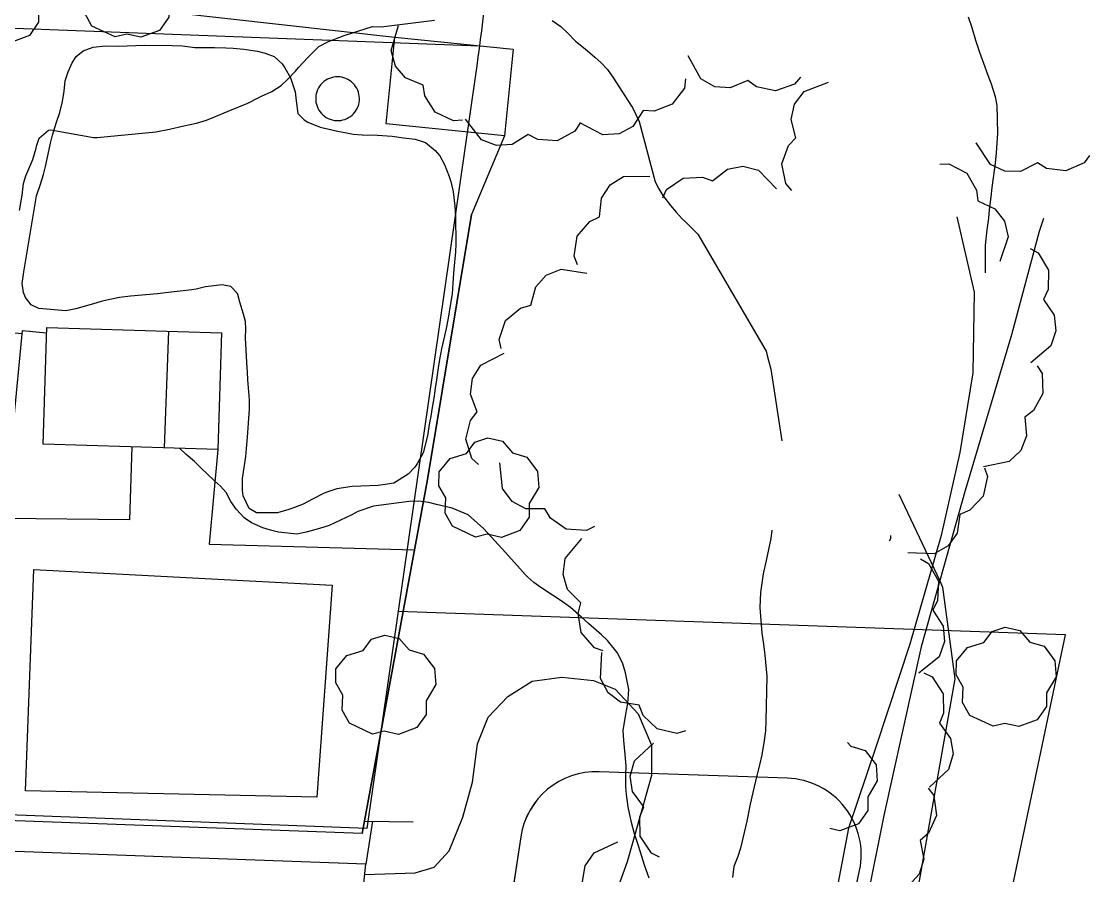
# Model space of a CAD drawing. Extents: x 483350 to 484165, y 4631134 to 4631561.
# Drawn here: x 484123.21 to 484165.09, y 4631380.03 to 4631413.52 of the extents above; entities that cross this region are included whole.
import ezdxf

# ---------------------------------------------------------------- set-up
doc = ezdxf.new("R2010")
doc.units = 0
doc.header["$MEASUREMENT"] = 0
for name, color, linetype, plot in [('1000_corbes', 35, 'Continuous', False), ('1000_corbes mestres', 37, 'Continuous', False), ('_arees', 31, 'Continuous', False)]:
    doc.layers.add(name, color=color, linetype=linetype, plot=plot)
doc.layers.add('_POUM POLIGON', color=5, linetype='Continuous', lineweight=30)
for name, color, linetype in [('camins', 252, 'Continuous'), ('corbes_ nivell', 35, 'Continuous'), ('edificació', 252, 'Continuous'), ('hidrografia', 165, 'Continuous'), ('illes', 252, 'Continuous'), ('parcel.les', 252, 'Continuous'), ('voreres', 252, 'Continuous')]:
    doc.layers.add(name, color=color, linetype=linetype)
doc.layers.add('vegetació_ boscos', color=7, linetype='Continuous', true_color=0x8bb078)
doc.layers.add('vegetació_arbres', color=7, linetype='Continuous', true_color=0x8bb078)

msp = doc.modelspace()

# ---------------------------------------------------------------- linework, layer by layer
at = {"layer": '1000_corbes', "flags": 128}
for points in [[(484161.014, 4631403.663), (484161.006, 4631404.096), (484161.011, 4631404.748), (484161.076, 4631405.346), (484161.137, 4631405.808), (484161.174, 4631406.13), (484161.235, 4631406.646), (484161.278, 4631407.011), (484161.329, 4631407.385), (484161.409, 4631407.964), (484161.445, 4631408.362), (484161.492, 4631409.144), (484161.472, 4631410.222), (484161.409, 4631410.558), (484161.241, 4631411.065), (484161.119, 4631411.395), (484160.947, 4631411.874), (484160.785, 4631412.304), (484160.639, 4631412.775), (484160.488, 4631413.266), (484160.345, 4631413.68)], [(484161.014, 4631403.663), (484161.006, 4631404.096), (484161.011, 4631404.748), (484161.076, 4631405.346), (484161.137, 4631405.808), (484161.174, 4631406.13), (484161.235, 4631406.646), (484161.278, 4631407.011), (484161.329, 4631407.385), (484161.409, 4631407.964), (484161.445, 4631408.362), (484161.492, 4631409.144), (484161.472, 4631410.222), (484161.409, 4631410.558), (484161.241, 4631411.065), (484161.119, 4631411.395), (484160.947, 4631411.874), (484160.785, 4631412.304), (484160.639, 4631412.775), (484160.488, 4631413.266), (484160.345, 4631413.68)], [(484132.977, 4631393.575), (484132.675, 4631393.669), (484132.235, 4631393.856), (484131.949, 4631394.059), (484131.644, 4631394.377), (484131.423, 4631394.694), (484131.24, 4631395.053), (484131.02, 4631395.299), (484130.783, 4631395.513), (484130.497, 4631395.776), (484130.258, 4631396.007), (484129.99, 4631396.259), (484129.675, 4631396.543), (484129.412, 4631396.786)], [(484132.977, 4631393.575), (484132.675, 4631393.669), (484132.235, 4631393.856), (484131.949, 4631394.059), (484131.644, 4631394.377), (484131.423, 4631394.694), (484131.24, 4631395.053), (484131.02, 4631395.299), (484130.783, 4631395.513), (484130.497, 4631395.776), (484130.258, 4631396.007), (484129.99, 4631396.259), (484129.675, 4631396.543), (484129.412, 4631396.786)], [(484147.826, 4631379.925), (484147.64, 4631380.437), (484147.486, 4631380.952), (484147.392, 4631381.236), (484147.25, 4631381.665), (484147.136, 4631382.112), (484147.002, 4631382.728), (484146.934, 4631383.215), (484146.912, 4631383.525), (484146.913, 4631383.993), (484146.916, 4631384.319), (484146.889, 4631384.779), (484146.826, 4631385.331), (484146.806, 4631385.715), (484146.905, 4631386.363), (484146.988, 4631386.778), (484147.021, 4631387.329), (484146.899, 4631387.983), (484146.793, 4631388.331), (484146.745, 4631388.445), (484146.566, 4631388.772), (484146.187, 4631389.248), (484145.952, 4631389.465), (484145.444, 4631389.917), (484145.177, 4631390.158), (484144.737, 4631390.543), (484144.331, 4631390.833), (484144.032, 4631391.027), (484143.575, 4631391.321), (484143.304, 4631391.522), (484143.072, 4631391.73), (484142.964, 4631391.838), (484142.664, 4631392.173), (484142.054, 4631392.835), (484141.756, 4631393.163), (484141.654, 4631393.282), (484141.323, 4631393.644), (484140.723, 4631394.179), (484140.098, 4631394.441), (484139.49, 4631394.579), (484139.189, 4631394.651), (484138.798, 4631394.707), (484138.413, 4631394.698), (484137.009, 4631394.52), (484136.406, 4631394.304), (484136.166, 4631394.175), (484135.276, 4631393.755), (484134.891, 4631393.644), (484134.375, 4631393.489), (484134.014, 4631393.411), (484133.293, 4631393.489), (484132.977, 4631393.575)], [(484147.826, 4631379.925), (484147.64, 4631380.437), (484147.486, 4631380.952), (484147.392, 4631381.236), (484147.25, 4631381.665), (484147.136, 4631382.112), (484147.002, 4631382.728), (484146.934, 4631383.215), (484146.912, 4631383.525), (484146.913, 4631383.993), (484146.916, 4631384.319), (484146.889, 4631384.779), (484146.826, 4631385.331), (484146.806, 4631385.715), (484146.905, 4631386.363), (484146.988, 4631386.778), (484147.021, 4631387.329), (484146.899, 4631387.983), (484146.793, 4631388.331), (484146.745, 4631388.445), (484146.566, 4631388.772), (484146.187, 4631389.248), (484145.952, 4631389.465), (484145.444, 4631389.917), (484145.177, 4631390.158), (484144.737, 4631390.543), (484144.331, 4631390.833), (484144.032, 4631391.027), (484143.575, 4631391.321), (484143.304, 4631391.522), (484143.072, 4631391.73), (484142.964, 4631391.838), (484142.664, 4631392.173), (484142.054, 4631392.835), (484141.756, 4631393.163), (484141.654, 4631393.282), (484141.323, 4631393.644), (484140.723, 4631394.179), (484140.098, 4631394.441), (484139.49, 4631394.579), (484139.189, 4631394.651), (484138.798, 4631394.707), (484138.413, 4631394.698), (484137.009, 4631394.52), (484136.406, 4631394.304), (484136.166, 4631394.175), (484135.276, 4631393.755), (484134.891, 4631393.644), (484134.375, 4631393.489), (484134.014, 4631393.411), (484133.293, 4631393.489), (484132.977, 4631393.575)]]:
    msp.add_lwpolyline(points, dxfattribs=at)
at = {"layer": '1000_corbes', "extrusion": (0, 0, -1)}
msp.add_lwpolyline([(-484159.883, 4631405.86), (-484160.568, 4631402.905), (-484160.515, 4631399.741), (-484160.006, 4631396.612), (-484159.278, 4631393.358), (-484158.047, 4631389.102), (-484156.724, 4631385.1), (-484155.641, 4631381.89), (-484154.714, 4631377.009), (-484154.186, 4631373.122), (-484153.737, 4631369.4), (-484152.558, 4631364.636), (-484151.198, 4631361.171), (-484150.294, 4631359.524)], dxfattribs=at)
at = {"layer": '1000_corbes mestres', "flags": 128}
for points in [[(484123.128, 4631406.105), (484123.232, 4631406.711), (484123.296, 4631407.165), (484123.377, 4631407.469), (484123.655, 4631408.107), (484123.782, 4631408.553), (484123.8, 4631408.633), (484123.903, 4631408.938), (484124.277, 4631409.258), (484124.364, 4631409.271), (484125.013, 4631409.155), (484126.034, 4631408.974), (484126.173, 4631408.972), (484128.484, 4631409.184), (484129.016, 4631409.297), (484129.576, 4631409.428), (484130.075, 4631409.528), (484130.468, 4631409.654), (484130.751, 4631409.77), (484131.322, 4631410.004), (484132.093, 4631410.311), (484132.515, 4631410.534), (484132.62, 4631410.585), (484133.026, 4631410.773), (484133.388, 4631411.007), (484133.665, 4631411.274), (484133.956, 4631411.573), (484134.079, 4631411.709), (484134.435, 4631412.105), (484134.877, 4631412.53), (484135.252, 4631412.731), (484135.868, 4631412.973), (484136.977, 4631413.325), (484137.312, 4631413.309), (484139.403, 4631413.563)], [(484123.128, 4631406.105), (484123.232, 4631406.711), (484123.296, 4631407.165), (484123.377, 4631407.469), (484123.655, 4631408.107), (484123.782, 4631408.553), (484123.8, 4631408.633), (484123.903, 4631408.938), (484124.277, 4631409.258), (484124.364, 4631409.271), (484125.013, 4631409.155), (484126.034, 4631408.974), (484126.173, 4631408.972), (484128.484, 4631409.184), (484129.016, 4631409.297), (484129.576, 4631409.428), (484130.075, 4631409.528), (484130.468, 4631409.654), (484130.751, 4631409.77), (484131.322, 4631410.004), (484132.093, 4631410.311), (484132.515, 4631410.534), (484132.62, 4631410.585), (484133.026, 4631410.773), (484133.388, 4631411.007), (484133.665, 4631411.274), (484133.956, 4631411.573), (484134.079, 4631411.709), (484134.435, 4631412.105), (484134.877, 4631412.53), (484135.252, 4631412.731), (484135.868, 4631412.973), (484136.977, 4631413.325), (484137.312, 4631413.309), (484139.403, 4631413.563)], [(484144.019, 4631413.561), (484144.358, 4631413.316), (484144.629, 4631413.055), (484144.937, 4631412.751), (484145.313, 4631412.451), (484145.692, 4631412.12), (484145.939, 4631411.892), (484146.188, 4631411.63), (484146.419, 4631411.288), (484147.103, 4631410.231), (484147.167, 4631410.146), (484147.43, 4631409.602), (484148.056, 4631407.236), (484148.201, 4631406.955), (484148.362, 4631406.691), (484148.66, 4631406.305), (484148.88, 4631406.041), (484149.117, 4631405.785), (484149.243, 4631405.661), (484149.727, 4631405.182), (484152.406, 4631400.59)], [(484144.019, 4631413.561), (484144.358, 4631413.316), (484144.629, 4631413.055), (484144.937, 4631412.751), (484145.313, 4631412.451), (484145.692, 4631412.12), (484145.939, 4631411.892), (484146.188, 4631411.63), (484146.419, 4631411.288), (484147.103, 4631410.231), (484147.167, 4631410.146), (484147.43, 4631409.602), (484148.056, 4631407.236), (484148.201, 4631406.955), (484148.362, 4631406.691), (484148.66, 4631406.305), (484148.88, 4631406.041), (484149.117, 4631405.785), (484149.243, 4631405.661), (484149.727, 4631405.182), (484152.406, 4631400.59)], [(484152.406, 4631400.59), (484152.449, 4631400.422), (484152.593, 4631399.883), (484153.024, 4631397.077)], [(484152.406, 4631400.59), (484152.449, 4631400.422), (484152.593, 4631399.883), (484153.024, 4631397.077)], [(484152.633, 4631393.573), (484152.595, 4631393.244), (484152.414, 4631392.385), (484152.297, 4631391.861), (484152.24, 4631391.498), (484152.194, 4631391.125), (484152.165, 4631390.542), (484152.244, 4631389.53), (484152.303, 4631389.105), (484152.359, 4631388.678), (484152.437, 4631387.843), (484152.404, 4631386.097), (484152.382, 4631385.708), (484152.339, 4631385.332), (484152.241, 4631384.763), (484152.151, 4631384.37), (484151.995, 4631383.73), (484151.885, 4631383.286), (484151.787, 4631382.83), (484151.656, 4631382.158), (484151.554, 4631381.716), (484151.402, 4631381.099), (484151.295, 4631380.776), (484151.145, 4631380.383), (484151.094, 4631379.961)], [(484152.633, 4631393.573), (484152.595, 4631393.244), (484152.414, 4631392.385), (484152.297, 4631391.861), (484152.24, 4631391.498), (484152.194, 4631391.125), (484152.165, 4631390.542), (484152.244, 4631389.53), (484152.303, 4631389.105), (484152.359, 4631388.678), (484152.437, 4631387.843), (484152.404, 4631386.097), (484152.382, 4631385.708), (484152.339, 4631385.332), (484152.241, 4631384.763), (484152.151, 4631384.37), (484151.995, 4631383.73), (484151.885, 4631383.286), (484151.787, 4631382.83), (484151.656, 4631382.158), (484151.554, 4631381.716), (484151.402, 4631381.099), (484151.295, 4631380.776), (484151.145, 4631380.383), (484151.094, 4631379.961)]]:
    msp.add_lwpolyline(points, dxfattribs=at)
at = {"layer": '_arees'}
msp.add_lwpolyline([(484156.076, 4631380.23, 0.465801), (484153.244, 4631383.847), (484145.864, 4631384.103, 0.380727), (484142.793, 4631381.554), (484138.886, 4631355.757, 0.458959), (484141.852, 4631352.307, 0.02266), (484142.124, 4631352.32), (484148.149, 4631352.867, 0.329351), (484150.813, 4631355.237)], format="xyb", close=True, dxfattribs=at)
at = {"layer": '_POUM POLIGON'}
for p, q in [((484153.244, 4631383.847), (484145.864, 4631384.103)), ((484142.793, 4631381.554), (484138.886, 4631355.757)), ((484150.813, 4631355.237), (484156.076, 4631380.23))]:
    msp.add_line(p, q, dxfattribs=at)
at = {"layer": '_POUM POLIGON', "flags": 128}
msp.add_lwpolyline([(484143.244, 4631439.068), (484141.617, 4631416.962, -0.017402), (484141.015, 4631411.428), (484136.758, 4631381.879), (484014.754, 4631386.53, -0.449743), (484010.45, 4631390.287), (484015.665, 4631417.351)], format="xyb", dxfattribs=at)
for points in [[(484015.665, 4631417.351), (484141.171, 4631412.567)], [(484158.002, 4631360.258), (484164.153, 4631389.472), (484137.982, 4631390.379)]]:
    msp.add_lwpolyline(points, dxfattribs=at)
at = {"layer": '_POUM POLIGON'}
for centre, start, end in [((484145.76, 4631381.104), 88.0144, 171.3872), ((484153.14, 4631380.848), 348.1098, 88.0144)]:
    msp.add_arc(centre, 3, start, end, dxfattribs=at)
at = {"layer": 'camins', "flags": 128}
for points in [[(484123.796, 4631406.681), (484123.956, 4631407.14), (484124.081, 4631407.523), (484124.158, 4631407.825), (484124.26, 4631408.32), (484124.351, 4631408.744), (484124.425, 4631409.065), (484124.582, 4631409.575), (484124.71, 4631409.944), (484124.818, 4631410.374), (484124.881, 4631410.791), (484124.925, 4631411.187), (484125.043, 4631411.544), (484125.2, 4631411.898), (484125.354, 4631412.141), (484125.631, 4631412.36), (484126.026, 4631412.505), (484126.502, 4631412.556), (484127.021, 4631412.552), (484128.041, 4631412.591), (484129.115, 4631412.576), (484129.527, 4631412.556), (484130.006, 4631412.501), (484130.779, 4631412.499), (484131.219, 4631412.486), (484131.514, 4631412.467), (484131.93, 4631412.427), (484132.461, 4631412.347), (484132.762, 4631412.275), (484133.123, 4631412.138), (484133.438, 4631411.854), (484133.543, 4631411.701), (484133.764, 4631411.308), (484133.938, 4631410.759), (484133.984, 4631410.404), (484134.05, 4631409.904), (484134.29, 4631409.661), (484134.445, 4631409.565), (484134.919, 4631409.374), (484135.332, 4631409.283), (484135.421, 4631409.262), (484136.217, 4631409.094), (484136.566, 4631409.075), (484137.17, 4631409.065), (484137.751, 4631409.016), (484138.187, 4631408.951), (484138.646, 4631408.898), (484139.058, 4631408.77), (484139.439, 4631408.464), (484139.618, 4631408.244), (484139.794, 4631407.913), (484139.983, 4631407.442), (484140.047, 4631407.244), (484140.144, 4631406.844), (484140.208, 4631406.27), (484140.232, 4631405.866), (484140.24, 4631404.799), (484140.226, 4631404.483), (484140.19, 4631404.085), (484140.15, 4631403.647), (484140.129, 4631403.252), (484140.096, 4631402.84), (484140.024, 4631402.383), (484139.937, 4631401.88), (484139.862, 4631401.485), (484139.798, 4631401.187), (484139.68, 4631400.679), (484139.605, 4631400.268), (484139.549, 4631399.942), (484139.468, 4631399.374), (484139.437, 4631399.148), (484139.389, 4631398.82), (484139.319, 4631398.383), (484139.263, 4631398.046), (484139.201, 4631397.714), (484139.128, 4631397.274), (484138.959, 4631396.608), (484138.745, 4631396.198), (484138.634, 4631396.045), (484138.374, 4631395.768), (484137.806, 4631395.412), (484137.382, 4631395.347), (484137.194, 4631395.318), (484136.184, 4631395.285), (484135.58, 4631395.199), (484135.141, 4631395.046), (484135.057, 4631395.013), (484134.621, 4631394.792), (484134.253, 4631394.586), (484133.922, 4631394.458), (484133.7, 4631394.378), (484133.253, 4631394.253), (484132.429, 4631394.252), (484132.134, 4631394.421), (484131.91, 4631394.913), (484131.882, 4631395.122), (484131.88, 4631395.597), (484132.004, 4631396.465), (484132.036, 4631396.775), (484132.075, 4631397.225), (484132.117, 4631397.774)], [(484123.796, 4631406.681), (484123.956, 4631407.14), (484124.081, 4631407.523), (484124.158, 4631407.825), (484124.26, 4631408.32), (484124.351, 4631408.744), (484124.425, 4631409.065), (484124.582, 4631409.575), (484124.71, 4631409.944), (484124.818, 4631410.374), (484124.881, 4631410.791), (484124.925, 4631411.187), (484125.043, 4631411.544), (484125.2, 4631411.898), (484125.354, 4631412.141), (484125.631, 4631412.36), (484126.026, 4631412.505), (484126.502, 4631412.556), (484127.021, 4631412.552), (484128.041, 4631412.591), (484129.115, 4631412.576), (484129.527, 4631412.556), (484130.006, 4631412.501), (484130.779, 4631412.499), (484131.219, 4631412.486), (484131.514, 4631412.467), (484131.93, 4631412.427), (484132.461, 4631412.347), (484132.762, 4631412.275), (484133.123, 4631412.138), (484133.438, 4631411.854), (484133.543, 4631411.701), (484133.764, 4631411.308), (484133.938, 4631410.759), (484133.984, 4631410.404), (484134.05, 4631409.904), (484134.29, 4631409.661), (484134.445, 4631409.565), (484134.919, 4631409.374), (484135.332, 4631409.283), (484135.421, 4631409.262), (484136.217, 4631409.094), (484136.566, 4631409.075), (484137.17, 4631409.065), (484137.751, 4631409.016), (484138.187, 4631408.951), (484138.646, 4631408.898), (484139.058, 4631408.77), (484139.439, 4631408.464), (484139.618, 4631408.244), (484139.794, 4631407.913), (484139.983, 4631407.442), (484140.047, 4631407.244), (484140.144, 4631406.844), (484140.208, 4631406.27), (484140.232, 4631405.866), (484140.24, 4631404.799), (484140.226, 4631404.483), (484140.19, 4631404.085), (484140.15, 4631403.647), (484140.129, 4631403.252), (484140.096, 4631402.84), (484140.024, 4631402.383), (484139.937, 4631401.88), (484139.862, 4631401.485), (484139.798, 4631401.187), (484139.68, 4631400.679), (484139.605, 4631400.268), (484139.549, 4631399.942), (484139.468, 4631399.374), (484139.437, 4631399.148), (484139.389, 4631398.82), (484139.319, 4631398.383), (484139.263, 4631398.046), (484139.201, 4631397.714), (484139.128, 4631397.274), (484138.959, 4631396.608), (484138.745, 4631396.198), (484138.634, 4631396.045), (484138.374, 4631395.768), (484137.806, 4631395.412), (484137.382, 4631395.347), (484137.194, 4631395.318), (484136.184, 4631395.285), (484135.58, 4631395.199), (484135.141, 4631395.046), (484135.057, 4631395.013), (484134.621, 4631394.792), (484134.253, 4631394.586), (484133.922, 4631394.458), (484133.7, 4631394.378), (484133.253, 4631394.253), (484132.429, 4631394.252), (484132.134, 4631394.421), (484131.91, 4631394.913), (484131.882, 4631395.122), (484131.88, 4631395.597), (484132.004, 4631396.465), (484132.036, 4631396.775), (484132.075, 4631397.225), (484132.117, 4631397.774)], [(484132.117, 4631397.774), (484132.147, 4631398.333), (484132.146, 4631398.679), (484132.119, 4631399.15), (484132.093, 4631399.469), (484132.078, 4631399.763), (484132.047, 4631400.146), (484132.018, 4631400.629), (484131.996, 4631401.118), (484132.006, 4631401.453), (484131.996, 4631401.758), (484131.919, 4631402.048), (484131.773, 4631402.508), (484131.695, 4631402.81), (484131.684, 4631402.852), (484131.415, 4631403.127), (484131.085, 4631403.191), (484130.424, 4631403.114), (484130.058, 4631403.024), (484129.886, 4631402.996), (484129.439, 4631402.941), (484128.862, 4631402.874), (484128.549, 4631402.838), (484127.492, 4631402.751), (484127.059, 4631402.689), (484126.747, 4631402.63), (484126.439, 4631402.563), (484126.336, 4631402.532), (484126.029, 4631402.442), (484125.34, 4631402.25), (484124.95, 4631402.176), (484123.886, 4631402.262), (484123.59, 4631402.411), (484123.374, 4631402.697), (484123.295, 4631402.897), (484123.234, 4631403.247), (484123.301, 4631403.704), (484123.796, 4631406.681)], [(484132.117, 4631397.774), (484132.147, 4631398.333), (484132.146, 4631398.679), (484132.119, 4631399.15), (484132.093, 4631399.469), (484132.078, 4631399.763), (484132.047, 4631400.146), (484132.018, 4631400.629), (484131.996, 4631401.118), (484132.006, 4631401.453), (484131.996, 4631401.758), (484131.919, 4631402.048), (484131.773, 4631402.508), (484131.695, 4631402.81), (484131.684, 4631402.852), (484131.415, 4631403.127), (484131.085, 4631403.191), (484130.424, 4631403.114), (484130.058, 4631403.024), (484129.886, 4631402.996), (484129.439, 4631402.941), (484128.862, 4631402.874), (484128.549, 4631402.838), (484127.492, 4631402.751), (484127.059, 4631402.689), (484126.747, 4631402.63), (484126.439, 4631402.563), (484126.336, 4631402.532), (484126.029, 4631402.442), (484125.34, 4631402.25), (484124.95, 4631402.176), (484123.886, 4631402.262), (484123.59, 4631402.411), (484123.374, 4631402.697), (484123.295, 4631402.897), (484123.234, 4631403.247), (484123.301, 4631403.704), (484123.796, 4631406.681)], [(484136.671, 4631380.077), (484138.654, 4631380.139), (484139.392, 4631380.362), (484139.985, 4631381.002), (484140.519, 4631382.324), (484140.901, 4631383.687), (484141.099, 4631385.193), (484141.514, 4631386.245), (484142.288, 4631387.045), (484143.236, 4631387.655), (484144.398, 4631387.81), (484145.645, 4631387.677), (484146.493, 4631387.333), (484147.39, 4631386.369), (484147.91, 4631385.147), (484147.919, 4631383.95), (484147.501, 4631382.469), (484146.958, 4631380.574), (484146.329, 4631378.836)], [(484136.671, 4631380.077), (484138.654, 4631380.139), (484139.392, 4631380.362), (484139.985, 4631381.002), (484140.519, 4631382.324), (484140.901, 4631383.687), (484141.099, 4631385.193), (484141.514, 4631386.245), (484142.288, 4631387.045), (484143.236, 4631387.655), (484144.398, 4631387.81), (484145.645, 4631387.677), (484146.493, 4631387.333), (484147.39, 4631386.369), (484147.91, 4631385.147), (484147.919, 4631383.95), (484147.501, 4631382.469), (484146.958, 4631380.574), (484146.329, 4631378.836)]]:
    msp.add_lwpolyline(points, dxfattribs=at)
at = {"layer": 'corbes_ nivell', "linetype": 'Continuous', "flags": 128}
for points in [[(484157.616, 4631394.99), (484159.22, 4631391.58)], [(484159.22, 4631391.58), (484159.33, 4631391.34), (484159.81, 4631387.74), (484158.26, 4631378.93), (484153.95, 4631363.45), (484152.04, 4631358.26), (484149.394, 4631355.161)]]:
    msp.add_lwpolyline(points, dxfattribs=at)
at = {"layer": 'edificació', "flags": 128}
for points in [[(484124.064, 4631396.946), (484124.201, 4631401.513), (484131.048, 4631401.308), (484130.911, 4631396.741), (484124.064, 4631396.946)], [(484124.064, 4631396.946), (484124.201, 4631401.513), (484131.048, 4631401.308), (484130.911, 4631396.741), (484124.064, 4631396.946)], [(484128.819, 4631396.804), (484128.994, 4631401.369)], [(484128.819, 4631396.804), (484128.994, 4631401.369)], [(484123.364, 4631383.351), (484123.691, 4631392.024), (484135.397, 4631391.419), (484134.794, 4631383.098), (484123.364, 4631383.351)], [(484123.364, 4631383.351), (484123.691, 4631392.024), (484135.397, 4631391.419), (484134.794, 4631383.098), (484123.364, 4631383.351)]]:
    msp.add_lwpolyline(points, dxfattribs=at)
at = {"layer": 'hidrografia', "flags": 128}
msp.add_lwpolyline([(484135.399, 4631409.655), (484135.481, 4631409.639), (484135.563, 4631409.631), (484135.646, 4631409.631), (484135.729, 4631409.639), (484135.81, 4631409.655), (484135.889, 4631409.678), (484135.966, 4631409.709), (484136.04, 4631409.748), (484136.109, 4631409.793), (484136.174, 4631409.845), (484136.233, 4631409.902), (484136.287, 4631409.966), (484136.334, 4631410.034), (484136.374, 4631410.106), (484136.408, 4631410.182), (484136.434, 4631410.26), (484136.452, 4631410.341), (484136.462, 4631410.424), (484136.464, 4631410.506), (484136.459, 4631410.589), (484136.445, 4631410.671), (484136.424, 4631410.751), (484136.395, 4631410.828), (484136.358, 4631410.903), (484136.315, 4631410.973), (484136.265, 4631411.039), (484136.209, 4631411.1), (484136.147, 4631411.156), (484136.08, 4631411.205), (484136.009, 4631411.247), (484135.934, 4631411.282), (484135.856, 4631411.31), (484135.775, 4631411.33), (484135.694, 4631411.343), (484135.611, 4631411.347), (484135.528, 4631411.344), (484135.446, 4631411.332), (484135.365, 4631411.313), (484135.287, 4631411.286), (484135.212, 4631411.251), (484135.14, 4631411.21), (484135.073, 4631411.162), (484135.01, 4631411.107), (484134.954, 4631411.047), (484134.903, 4631410.981), (484134.859, 4631410.911), (484134.821, 4631410.837), (484134.791, 4631410.76), (484134.769, 4631410.68), (484134.755, 4631410.599), (484134.748, 4631410.516), (484134.749, 4631410.433), (484134.759, 4631410.351), (484134.776, 4631410.27), (484134.801, 4631410.191), (484134.833, 4631410.115), (484134.873, 4631410.042), (484134.92, 4631409.973), (484134.972, 4631409.909), (484135.031, 4631409.851), (484135.095, 4631409.799), (484135.164, 4631409.753), (484135.237, 4631409.713), (484135.314, 4631409.682), (484135.393, 4631409.657), (484135.399, 4631409.655)], dxfattribs=at)
msp.add_lwpolyline([(484135.399, 4631409.655), (484135.481, 4631409.639), (484135.563, 4631409.631), (484135.646, 4631409.631), (484135.729, 4631409.639), (484135.81, 4631409.655), (484135.889, 4631409.678), (484135.966, 4631409.709), (484136.04, 4631409.748), (484136.109, 4631409.793), (484136.174, 4631409.845), (484136.233, 4631409.902), (484136.287, 4631409.966), (484136.334, 4631410.034), (484136.374, 4631410.106), (484136.408, 4631410.182), (484136.434, 4631410.26), (484136.452, 4631410.341), (484136.462, 4631410.424), (484136.464, 4631410.506), (484136.459, 4631410.589), (484136.445, 4631410.671), (484136.424, 4631410.751), (484136.395, 4631410.828), (484136.358, 4631410.903), (484136.315, 4631410.973), (484136.265, 4631411.039), (484136.209, 4631411.1), (484136.147, 4631411.156), (484136.08, 4631411.205), (484136.009, 4631411.247), (484135.934, 4631411.282), (484135.856, 4631411.31), (484135.775, 4631411.33), (484135.694, 4631411.343), (484135.611, 4631411.347), (484135.528, 4631411.344), (484135.446, 4631411.332), (484135.365, 4631411.313), (484135.287, 4631411.286), (484135.212, 4631411.251), (484135.14, 4631411.21), (484135.073, 4631411.162), (484135.01, 4631411.107), (484134.954, 4631411.047), (484134.903, 4631410.981), (484134.859, 4631410.911), (484134.821, 4631410.837), (484134.791, 4631410.76), (484134.769, 4631410.68), (484134.755, 4631410.599), (484134.748, 4631410.516), (484134.749, 4631410.433), (484134.759, 4631410.351), (484134.776, 4631410.27), (484134.801, 4631410.191), (484134.833, 4631410.115), (484134.873, 4631410.042), (484134.92, 4631409.973), (484134.972, 4631409.909), (484135.031, 4631409.851), (484135.095, 4631409.799), (484135.164, 4631409.753), (484135.237, 4631409.713), (484135.314, 4631409.682), (484135.393, 4631409.657), (484135.399, 4631409.655)], dxfattribs=at)
at = {"layer": 'illes', "flags": 128}
msp.add_lwpolyline([(484102.883, 4631415.787), (484113.402, 4631415.644), (484137.857, 4631412.898), (484142.492, 4631412.435), (484142.152, 4631409.036), (484140.856, 4631405.946), (484139.132, 4631395.555), (484136.573, 4631381.683), (484121.55, 4631382.223), (484082.642, 4631383.85), (484067.661, 4631384.477), (484064.415, 4631384.595), (484052.528, 4631385.071), (484014.754, 4631386.53), (484010.45, 4631390.287), (484016.001, 4631419.095), (484021.159, 4631446.579), (484050.46, 4631444.817), (484051.96, 4631444.334), (484058.279, 4631443.843), (484065.569, 4631443.58), (484065.592, 4631443.923), (484084.663, 4631442.673), (484104.49, 4631441.452)], close=True, dxfattribs=at)
msp.add_lwpolyline([(484102.883, 4631415.787), (484113.402, 4631415.644), (484137.857, 4631412.898), (484142.492, 4631412.435), (484142.152, 4631409.036), (484140.856, 4631405.946), (484139.132, 4631395.555), (484136.573, 4631381.683), (484121.55, 4631382.223), (484082.642, 4631383.85), (484067.661, 4631384.477), (484064.415, 4631384.595), (484052.528, 4631385.071), (484014.754, 4631386.53), (484010.45, 4631390.287), (484016.001, 4631419.095), (484021.159, 4631446.579), (484050.46, 4631444.817), (484051.96, 4631444.334), (484058.279, 4631443.843), (484065.569, 4631443.58), (484065.592, 4631443.923), (484084.663, 4631442.673), (484104.49, 4631441.452)], close=True, dxfattribs=at)
at = {"layer": 'parcel.les', "flags": 128}
for points in [[(484142.152, 4631409.036), (484137.517, 4631409.499), (484137.857, 4631412.898), (484142.492, 4631412.435), (484142.152, 4631409.036)], [(484142.152, 4631409.036), (484137.517, 4631409.499), (484137.857, 4631412.898), (484142.492, 4631412.435), (484142.152, 4631409.036)], [(484136.573, 4631381.683), (484139.132, 4631395.555), (484140.856, 4631405.946)], [(484136.573, 4631381.683), (484139.132, 4631395.555), (484140.856, 4631405.946)], [(484122.733, 4631395.997), (484117.492, 4631396.46), (484117.558, 4631397.526), (484116.6, 4631397.544), (484116.947, 4631399.567), (484117.465, 4631399.472), (484117.73, 4631401.715), (484123.247, 4631401.283)], [(484122.733, 4631395.997), (484117.492, 4631396.46), (484117.558, 4631397.526), (484116.6, 4631397.544), (484116.947, 4631399.567), (484117.465, 4631399.472), (484117.73, 4631401.715), (484123.247, 4631401.283)], [(484127.536, 4631396.842), (484127.448, 4631393.977), (484122.542, 4631394.029), (484123.258, 4631401.399), (484124.195, 4631401.309)], [(484127.536, 4631396.842), (484127.448, 4631393.977), (484122.542, 4631394.029), (484123.258, 4631401.399), (484124.195, 4631401.309)], [(484136.573, 4631381.683), (484121.55, 4631382.223)], [(484136.573, 4631381.683), (484121.55, 4631382.223)], [(484136.662, 4631382.166), (484138.574, 4631382.143)], [(484136.662, 4631382.166), (484138.574, 4631382.143)]]:
    msp.add_lwpolyline(points, dxfattribs=at)
at = {"layer": 'vegetació_ boscos', "flags": 128}
for points in [[(484140.504, 4631409.649), (484140.147, 4631409.62), (484139.433, 4631409.962), (484139.023, 4631410.602), (484138.957, 4631411.021), (484138.268, 4631411.304), (484137.874, 4631411.771), (484137.707, 4631412.378), (484137.992, 4631413.36)], [(484140.504, 4631409.649), (484140.147, 4631409.62), (484139.433, 4631409.962), (484139.023, 4631410.602), (484138.957, 4631411.021), (484138.268, 4631411.304), (484137.874, 4631411.771), (484137.707, 4631412.378), (484137.992, 4631413.36)], [(484153.753, 4631411.331), (484153.522, 4631411.057), (484152.776, 4631410.792), (484152.033, 4631410.952), (484151.689, 4631411.201), (484151.003, 4631410.911), (484150.394, 4631410.961), (484149.846, 4631411.27), (484149.349, 4631412.164)], [(484153.753, 4631411.331), (484153.522, 4631411.057), (484152.776, 4631410.792), (484152.033, 4631410.952), (484151.689, 4631411.201), (484151.003, 4631410.911), (484150.394, 4631410.961), (484149.846, 4631411.27), (484149.349, 4631412.164)], [(484149.249, 4631411.262), (484149.206, 4631410.907), (484148.727, 4631410.276), (484148.017, 4631410.004), (484147.593, 4631410.023), (484147.178, 4631409.405), (484146.641, 4631409.114), (484146.013, 4631409.072), (484145.108, 4631409.548)], [(484149.249, 4631411.262), (484149.206, 4631410.907), (484148.727, 4631410.276), (484148.017, 4631410.004), (484147.593, 4631410.023), (484147.178, 4631409.405), (484146.641, 4631409.114), (484146.013, 4631409.072), (484145.108, 4631409.548)], [(484153.424, 4631406.892), (484153.185, 4631407.159), (484153.025, 4631407.935), (484153.287, 4631408.649), (484153.58, 4631408.955), (484153.388, 4631409.674), (484153.522, 4631410.271), (484153.905, 4631410.77), (484154.859, 4631411.138)], [(484153.424, 4631406.892), (484153.185, 4631407.159), (484153.025, 4631407.935), (484153.287, 4631408.649), (484153.58, 4631408.955), (484153.388, 4631409.674), (484153.522, 4631410.271), (484153.905, 4631410.77), (484154.859, 4631411.138)], [(484145.103, 4631409.522), (484144.915, 4631409.217), (484144.217, 4631408.843), (484143.458, 4631408.891), (484143.081, 4631409.085), (484142.446, 4631408.697), (484141.836, 4631408.655), (484141.248, 4631408.879), (484140.624, 4631409.689)], [(484145.103, 4631409.522), (484144.915, 4631409.217), (484144.217, 4631408.843), (484143.458, 4631408.891), (484143.081, 4631409.085), (484142.446, 4631408.697), (484141.836, 4631408.655), (484141.248, 4631408.879), (484140.624, 4631409.689)], [(484165.095, 4631408.268), (484164.886, 4631407.978), (484164.162, 4631407.655), (484163.409, 4631407.759), (484163.047, 4631407.98), (484162.385, 4631407.639), (484161.774, 4631407.643), (484161.204, 4631407.909), (484160.641, 4631408.762)], [(484165.095, 4631408.268), (484164.886, 4631407.978), (484164.162, 4631407.655), (484163.409, 4631407.759), (484163.047, 4631407.98), (484162.385, 4631407.639), (484161.774, 4631407.643), (484161.204, 4631407.909), (484160.641, 4631408.762)], [(484159.219, 4631407.925), (484159.577, 4631407.939), (484160.276, 4631407.566), (484160.658, 4631406.908), (484160.705, 4631406.487), (484161.381, 4631406.175), (484161.754, 4631405.691), (484161.895, 4631405.077), (484161.568, 4631404.108)], [(484159.219, 4631407.925), (484159.577, 4631407.939), (484160.276, 4631407.566), (484160.658, 4631406.908), (484160.705, 4631406.487), (484161.381, 4631406.175), (484161.754, 4631405.691), (484161.895, 4631405.077), (484161.568, 4631404.108)], [(484148.354, 4631406.602), (484148.505, 4631406.926), (484149.156, 4631407.379), (484149.915, 4631407.418), (484150.312, 4631407.269), (484150.898, 4631407.728), (484151.499, 4631407.839), (484152.109, 4631407.684), (484152.822, 4631406.952)], [(484148.354, 4631406.602), (484148.505, 4631406.926), (484149.156, 4631407.379), (484149.915, 4631407.418), (484150.312, 4631407.269), (484150.898, 4631407.728), (484151.499, 4631407.839), (484152.109, 4631407.684), (484152.822, 4631406.952)], [(484145.011, 4631403.978), (484144.881, 4631404.312), (484145.004, 4631405.095), (484145.5, 4631405.671), (484145.882, 4631405.854), (484145.955, 4631406.595), (484146.29, 4631407.107), (484146.823, 4631407.44), (484147.846, 4631407.45)], [(484145.011, 4631403.978), (484144.881, 4631404.312), (484145.004, 4631405.095), (484145.5, 4631405.671), (484145.882, 4631405.854), (484145.955, 4631406.595), (484146.29, 4631407.107), (484146.823, 4631407.44), (484147.846, 4631407.45)], [(484163.292, 4631405.795), (484163.12, 4631405.28), (484162.03, 4631401.23), (484160.21, 4631395.13), (484158.49, 4631389), (484157.03, 4631382.39), (484155.69, 4631375.75), (484154.8, 4631372.51), (484153.55, 4631369.43), (484153.24, 4631369.08), (484152.41, 4631368.99), (484152.263, 4631369.061)], [(484162.769, 4631404.621), (484163.082, 4631404.447), (484163.485, 4631403.765), (484163.469, 4631403.005), (484163.29, 4631402.62), (484163.705, 4631402.002), (484163.772, 4631401.394), (484163.573, 4631400.797), (484162.79, 4631400.139)], [(484162.769, 4631404.621), (484163.082, 4631404.447), (484163.485, 4631403.765), (484163.469, 4631403.005), (484163.29, 4631402.62), (484163.705, 4631402.002), (484163.772, 4631401.394), (484163.573, 4631400.797), (484162.79, 4631400.139)], [(484142.014, 4631400.692), (484141.94, 4631401.042), (484142.19, 4631401.794), (484142.774, 4631402.281), (484143.181, 4631402.4), (484143.374, 4631403.118), (484143.789, 4631403.568), (484144.37, 4631403.81), (484145.38, 4631403.651)], [(484142.014, 4631400.692), (484141.94, 4631401.042), (484142.19, 4631401.794), (484142.774, 4631402.281), (484143.181, 4631402.4), (484143.374, 4631403.118), (484143.789, 4631403.568), (484144.37, 4631403.81), (484145.38, 4631403.651)], [(484141.128, 4631396.141), (484140.864, 4631396.383), (484140.629, 4631397.14), (484140.821, 4631397.876), (484141.083, 4631398.209), (484140.822, 4631398.906), (484140.898, 4631399.513), (484141.229, 4631400.048), (484142.143, 4631400.507)], [(484141.128, 4631396.141), (484140.864, 4631396.383), (484140.629, 4631397.14), (484140.821, 4631397.876), (484141.083, 4631398.209), (484140.822, 4631398.906), (484140.898, 4631399.513), (484141.229, 4631400.048), (484142.143, 4631400.507)], [(484163.037, 4631400.019), (484163.23, 4631399.717), (484163.263, 4631398.926), (484162.889, 4631398.264), (484162.55, 4631398.009), (484162.623, 4631397.268), (484162.395, 4631396.701), (484161.937, 4631396.269), (484160.937, 4631396.06)], [(484163.037, 4631400.019), (484163.23, 4631399.717), (484163.263, 4631398.926), (484162.889, 4631398.264), (484162.55, 4631398.009), (484162.623, 4631397.268), (484162.395, 4631396.701), (484161.937, 4631396.269), (484160.937, 4631396.06)], [(484145.681, 4631393.716), (484145.361, 4631393.556), (484144.57, 4631393.606), (484143.951, 4631394.047), (484143.733, 4631394.411), (484142.988, 4631394.415), (484142.448, 4631394.702), (484142.067, 4631395.202), (484141.963, 4631396.219)], [(484145.681, 4631393.716), (484145.361, 4631393.556), (484144.57, 4631393.606), (484143.951, 4631394.047), (484143.733, 4631394.411), (484142.988, 4631394.415), (484142.448, 4631394.702), (484142.067, 4631395.202), (484141.963, 4631396.219)], [(484160.971, 4631396.021), (484161.085, 4631395.681), (484160.924, 4631394.905), (484160.401, 4631394.354), (484160.01, 4631394.189), (484159.901, 4631393.453), (484159.542, 4631392.958), (484158.993, 4631392.65), (484157.971, 4631392.69)], [(484160.971, 4631396.021), (484161.085, 4631395.681), (484160.924, 4631394.905), (484160.401, 4631394.354), (484160.01, 4631394.189), (484159.901, 4631393.453), (484159.542, 4631392.958), (484158.993, 4631392.65), (484157.971, 4631392.69)], [(484146.021, 4631388.846), (484145.682, 4631388.96), (484145.161, 4631389.558), (484145.039, 4631390.308), (484145.144, 4631390.719), (484144.624, 4631391.251), (484144.448, 4631391.836), (484144.535, 4631392.46), (484145.185, 4631393.249)], [(484146.021, 4631388.846), (484145.682, 4631388.96), (484145.161, 4631389.558), (484145.039, 4631390.308), (484145.144, 4631390.719), (484144.624, 4631391.251), (484144.448, 4631391.836), (484144.535, 4631392.46), (484145.185, 4631393.249)], [(484158.465, 4631392.448), (484158.775, 4631392.268), (484159.165, 4631391.578), (484159.134, 4631390.819), (484158.949, 4631390.437), (484159.352, 4631389.811), (484159.407, 4631389.203), (484159.197, 4631388.61), (484158.401, 4631387.967)], [(484158.465, 4631392.448), (484158.775, 4631392.268), (484159.165, 4631391.578), (484159.134, 4631390.819), (484158.949, 4631390.437), (484159.352, 4631389.811), (484159.407, 4631389.203), (484159.197, 4631388.61), (484158.401, 4631387.967)], [(484149.247, 4631385.71), (484148.905, 4631385.603), (484148.132, 4631385.778), (484147.591, 4631386.311), (484147.433, 4631386.705), (484146.699, 4631386.828), (484146.211, 4631387.196), (484145.914, 4631387.751), (484145.973, 4631388.772)], [(484149.247, 4631385.71), (484148.905, 4631385.603), (484148.132, 4631385.778), (484147.591, 4631386.311), (484147.433, 4631386.705), (484146.699, 4631386.828), (484146.211, 4631387.196), (484145.914, 4631387.751), (484145.973, 4631388.772)], [(484158.597, 4631387.979), (484158.917, 4631387.818), (484159.349, 4631387.153), (484159.366, 4631386.393), (484159.204, 4631386.001), (484159.645, 4631385.401), (484159.738, 4631384.797), (484159.564, 4631384.192), (484158.81, 4631383.502)], [(484158.597, 4631387.979), (484158.917, 4631387.818), (484159.349, 4631387.153), (484159.366, 4631386.393), (484159.204, 4631386.001), (484159.645, 4631385.401), (484159.738, 4631384.797), (484159.564, 4631384.192), (484158.81, 4631383.502)], [(484148.23, 4631380.75), (484147.91, 4631380.909), (484147.474, 4631381.571), (484147.455, 4631382.331), (484147.614, 4631382.724), (484147.171, 4631383.322), (484147.075, 4631383.926), (484147.245, 4631384.532), (484147.996, 4631385.226)], [(484148.23, 4631380.75), (484147.91, 4631380.909), (484147.474, 4631381.571), (484147.455, 4631382.331), (484147.614, 4631382.724), (484147.171, 4631383.322), (484147.075, 4631383.926), (484147.245, 4631384.532), (484147.996, 4631385.226)], [(484158.77, 4631383.452), (484158.988, 4631383.168), (484159.088, 4631382.382), (484158.772, 4631381.69), (484158.456, 4631381.407), (484158.592, 4631380.675), (484158.413, 4631380.091), (484157.994, 4631379.622), (484157.014, 4631379.328)], [(484158.77, 4631383.452), (484158.988, 4631383.168), (484159.088, 4631382.382), (484158.772, 4631381.69), (484158.456, 4631381.407), (484158.592, 4631380.675), (484158.413, 4631380.091), (484157.994, 4631379.622), (484157.014, 4631379.328)], [(484145.408, 4631377.028), (484145.154, 4631377.281), (484144.95, 4631378.047), (484145.171, 4631378.774), (484145.447, 4631379.096), (484145.215, 4631379.803), (484145.315, 4631380.406), (484145.668, 4631380.927), (484146.6, 4631381.349)], [(484145.408, 4631377.028), (484145.154, 4631377.281), (484144.95, 4631378.047), (484145.171, 4631378.774), (484145.447, 4631379.096), (484145.215, 4631379.803), (484145.315, 4631380.406), (484145.668, 4631380.927), (484146.6, 4631381.349)]]:
    msp.add_lwpolyline(points, dxfattribs=at)
at = {"layer": 'vegetació_arbres', "extrusion": (0, 0, -1)}
for p, q in [((484157.291, 4631393.232), (484157.233, 4631393.135)), ((484157.281, 4631393.366), (484157.291, 4631393.232)), ((484155.605, 4631385.249), (484155.733, 4631385.101)), ((484155.733, 4631385.101), (484156.295, 4631384.936)), ((484156.295, 4631384.936), (484156.721, 4631384.367)), ((484156.721, 4631384.367), (484156.769, 4631383.741)), ((484156.769, 4631383.741), (484156.392, 4631383.111)), ((484156.392, 4631383.111), (484156.392, 4631382.575)), ((484156.392, 4631382.575), (484156.028, 4631382.054)), ((484156.028, 4631382.054), (484155.304, 4631381.786)), ((484155.304, 4631381.786), (484154.909, 4631381.876))]:
    msp.add_line(p, q, dxfattribs=at)
at = {"layer": 'vegetació_arbres', "flags": 128}
for points in [[(484126.883, 4631412.912), (484125.975, 4631413.336), (484125.693, 4631413.844), (484125.715, 4631414.442), (484125.439, 4631414.922), (484125.447, 4631415.47), (484125.879, 4631415.992), (484126.519, 4631416.19), (484126.847, 4631416.63), (484127.363, 4631416.796), (484127.931, 4631416.666), (484128.323, 4631416.212), (484128.885, 4631416.046), (484129.311, 4631415.478), (484129.359, 4631414.852), (484128.983, 4631414.222), (484128.983, 4631413.686), (484128.619, 4631413.166), (484127.895, 4631412.898), (484127.341, 4631413.022), (484126.883, 4631412.912)], [(484126.883, 4631412.912), (484125.975, 4631413.336), (484125.693, 4631413.844), (484125.715, 4631414.442), (484125.439, 4631414.922), (484125.447, 4631415.47), (484125.879, 4631415.992), (484126.519, 4631416.19), (484126.847, 4631416.63), (484127.363, 4631416.796), (484127.931, 4631416.666), (484128.323, 4631416.212), (484128.885, 4631416.046), (484129.311, 4631415.478), (484129.359, 4631414.852), (484128.983, 4631414.222), (484128.983, 4631413.686), (484128.619, 4631413.166), (484127.895, 4631412.898), (484127.341, 4631413.022), (484126.883, 4631412.912)], [(484121.784, 4631412.713), (484120.876, 4631413.137), (484120.594, 4631413.645), (484120.616, 4631414.243), (484120.34, 4631414.723), (484120.348, 4631415.271), (484120.78, 4631415.793), (484121.42, 4631415.991), (484121.748, 4631416.431), (484122.264, 4631416.597), (484122.832, 4631416.467), (484123.224, 4631416.013), (484123.786, 4631415.847), (484124.212, 4631415.279), (484124.26, 4631414.653), (484123.884, 4631414.023), (484123.884, 4631413.487), (484123.52, 4631412.967), (484122.796, 4631412.699), (484122.242, 4631412.823), (484121.784, 4631412.713)], [(484121.784, 4631412.713), (484120.876, 4631413.137), (484120.594, 4631413.645), (484120.616, 4631414.243), (484120.34, 4631414.723), (484120.348, 4631415.271), (484120.78, 4631415.793), (484121.42, 4631415.991), (484121.748, 4631416.431), (484122.264, 4631416.597), (484122.832, 4631416.467), (484123.224, 4631416.013), (484123.786, 4631415.847), (484124.212, 4631415.279), (484124.26, 4631414.653), (484123.884, 4631414.023), (484123.884, 4631413.487), (484123.52, 4631412.967), (484122.796, 4631412.699), (484122.242, 4631412.823), (484121.784, 4631412.713)], [(484141.019, 4631393.304), (484140.111, 4631393.728), (484139.829, 4631394.236), (484139.851, 4631394.834), (484139.575, 4631395.314), (484139.583, 4631395.862), (484140.015, 4631396.384), (484140.655, 4631396.582), (484140.983, 4631397.022), (484141.499, 4631397.188), (484142.067, 4631397.058), (484142.459, 4631396.604), (484143.021, 4631396.438), (484143.447, 4631395.87), (484143.495, 4631395.244), (484143.119, 4631394.614), (484143.119, 4631394.078), (484142.755, 4631393.558), (484142.031, 4631393.29), (484141.477, 4631393.414), (484141.019, 4631393.304)], [(484141.019, 4631393.304), (484140.111, 4631393.728), (484139.829, 4631394.236), (484139.851, 4631394.834), (484139.575, 4631395.314), (484139.583, 4631395.862), (484140.015, 4631396.384), (484140.655, 4631396.582), (484140.983, 4631397.022), (484141.499, 4631397.188), (484142.067, 4631397.058), (484142.459, 4631396.604), (484143.021, 4631396.438), (484143.447, 4631395.87), (484143.495, 4631395.244), (484143.119, 4631394.614), (484143.119, 4631394.078), (484142.755, 4631393.558), (484142.031, 4631393.29), (484141.477, 4631393.414), (484141.019, 4631393.304)], [(484136.977, 4631385.577), (484136.069, 4631386.001), (484135.787, 4631386.509), (484135.809, 4631387.107), (484135.533, 4631387.587), (484135.541, 4631388.135), (484135.973, 4631388.657), (484136.613, 4631388.855), (484136.941, 4631389.295), (484137.457, 4631389.461), (484138.025, 4631389.331), (484138.417, 4631388.877), (484138.979, 4631388.711), (484139.405, 4631388.143), (484139.453, 4631387.517), (484139.077, 4631386.887), (484139.077, 4631386.351), (484138.713, 4631385.831), (484137.989, 4631385.563), (484137.435, 4631385.687), (484136.977, 4631385.577)], [(484136.977, 4631385.577), (484136.069, 4631386.001), (484135.787, 4631386.509), (484135.809, 4631387.107), (484135.533, 4631387.587), (484135.541, 4631388.135), (484135.973, 4631388.657), (484136.613, 4631388.855), (484136.941, 4631389.295), (484137.457, 4631389.461), (484138.025, 4631389.331), (484138.417, 4631388.877), (484138.979, 4631388.711), (484139.405, 4631388.143), (484139.453, 4631387.517), (484139.077, 4631386.887), (484139.077, 4631386.351), (484138.713, 4631385.831), (484137.989, 4631385.563), (484137.435, 4631385.687), (484136.977, 4631385.577)], [(484161.306, 4631385.886), (484160.398, 4631386.31), (484160.116, 4631386.818), (484160.137, 4631387.415), (484159.863, 4631387.895), (484159.87, 4631388.445), (484160.303, 4631388.966), (484160.941, 4631389.165), (484161.27, 4631389.604), (484161.785, 4631389.77), (484162.355, 4631389.639), (484162.746, 4631389.186), (484163.308, 4631389.021), (484163.734, 4631388.452), (484163.782, 4631387.826), (484163.405, 4631387.196), (484163.405, 4631386.66), (484163.041, 4631386.139), (484162.317, 4631385.871), (484161.764, 4631385.997), (484161.306, 4631385.886)]]:
    msp.add_lwpolyline(points, dxfattribs=at)
at = {"layer": 'voreres', "flags": 128}
for points in [[(484130.911, 4631396.741), (484130.573, 4631393.021), (484138.624, 4631392.804)], [(484130.911, 4631396.741), (484130.573, 4631393.021), (484138.624, 4631392.804)], [(484136.974, 4631382.163), (484136.72, 4631380.475)], [(484136.974, 4631382.163), (484136.72, 4631380.475)], [(484136.72, 4631380.475), (484112.106, 4631381.363)], [(484136.72, 4631380.475), (484112.106, 4631381.363)], [(484135.489, 4631374.915), (484135.824, 4631375.316), (484136.158, 4631375.717), (484136.218, 4631375.806), (484136.283, 4631375.983), (484136.351, 4631376.577), (484136.426, 4631377.074), (484136.483, 4631377.572), (484136.477, 4631378.054), (484136.467, 4631378.295), (484136.477, 4631378.535), (484136.531, 4631378.851), (484136.583, 4631379.167), (484136.638, 4631379.732), (484136.71, 4631380.475)], [(484135.489, 4631374.915), (484135.824, 4631375.316), (484136.158, 4631375.717), (484136.218, 4631375.806), (484136.283, 4631375.983), (484136.351, 4631376.577), (484136.426, 4631377.074), (484136.483, 4631377.572), (484136.477, 4631378.054), (484136.467, 4631378.295), (484136.477, 4631378.535), (484136.531, 4631378.851), (484136.583, 4631379.167), (484136.638, 4631379.732), (484136.71, 4631380.475)]]:
    msp.add_lwpolyline(points, dxfattribs=at)

doc.saveas('drawing.dxf')
